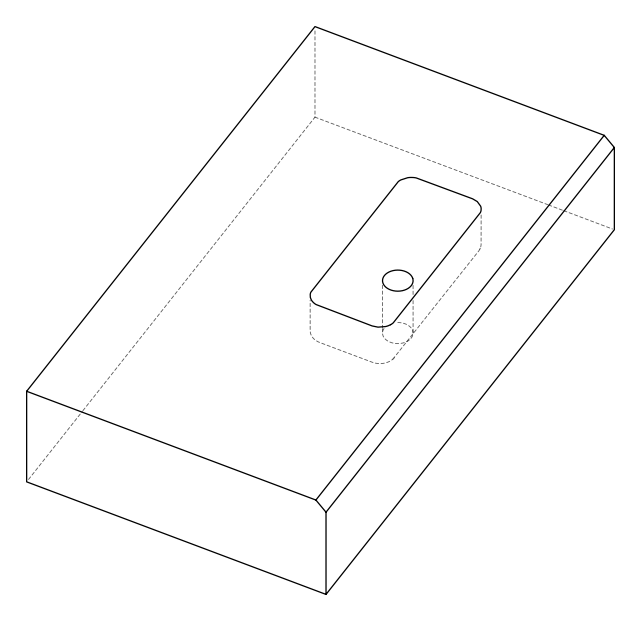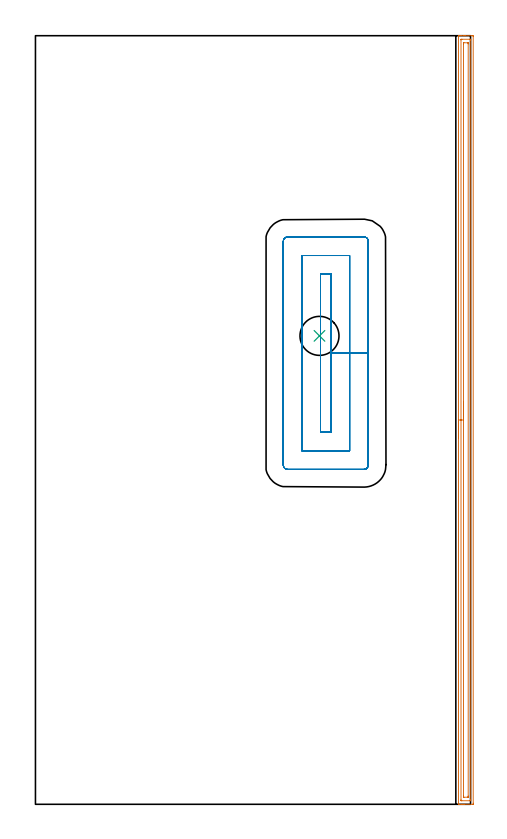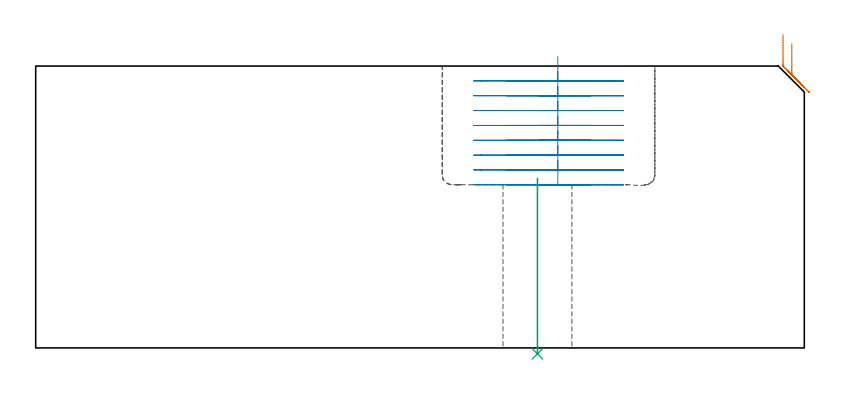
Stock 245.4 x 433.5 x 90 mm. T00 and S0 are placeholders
(PLAN: 3 operations, 2 tool changes, 25.3 min)
(1 AREA_MILL | FG_CHAMFER_SURFACE | UGT0205_001 | 10.63 min | 14934 mm3)
(2 MILL_RECTANGULAR_POCKET | POCKET_RECTANGULAR_STRAIGHT | UGT0201_095 | Follow Part, ap 5, ae 75% | 14.43 min | 382831 mm3)
(3 INDEXABLE_INSERT_DRILL_THROUGH_HOLE_FROM_SOLID | STEP1HOLE | NXT0302_015 | 0.23 min | 19831 mm3)
(TOOL UGT0205_001 | Chamfer Mill 20 x 3 x 45 deg. | D20 FL50 Z2)
(TOOL UGT0201_095 | End mill 20 mm | D20 R3 FL38 Z4)
(TOOL NXT0302_015 | Index. Insert Drill 22mm [880-D2200L25-03] | D22 PA176 FL66 Z2)
(OP 1 AREA_MILL)
G17 G21 G94 G90
T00 M6
G54
G17 G0 G90 X238.6 Y206.75 S1061 M3
G43 Z100. H0
G94 G1 Y206.788 Z99.128 F250.
Y206.902 Z98.264
Y207.091 Z97.412
Y207.353 Z96.58
Y207.687 Z95.774
Y208.09 Z95.
Y208.559 Z94.264
Y209.09 Z93.572
Y209.679 Z92.929
Y210.322 Z92.34
Y211.014 Z91.808
Y211.75 Z91.34
Y212.524 Z90.937
Y213.33 Z90.603
Y214.162 Z90.341
Y215.014 Z90.152
Y215.878 Z90.038
Y216.75 Z90.
Y433.332
X238.603 Y433.49 Z89.988
X238.651 Y433.493 Z89.941
X239.041 Y433.5 Z89.558
X239.405 Z89.194
X240.077 Z88.518
X241.304 Z87.293
X241.859 Z86.735
X242.472 Z86.123
X246.314 Z82.283
X246.594 Y433.498 Z82.003
X246.892 Y433.49 Z81.706
X246.899 Y433.192 Z81.699
X246.9 Y0.615 Z81.7
X246.898 Y0.003 Z81.699
X246.897 Y0.002 Z81.7
X246.893 Y0. Z81.704
X241.859 Z86.735
X241.304 Z87.293
X240.968 Z87.628
X240.413 Z88.184
X240.077 Z88.518
X239.041 Z89.558
X238.651 Y0.007 Z89.941
X238.603 Y0.01 Z89.988
X238.6 Y0.168 Z90.
Y216.75
X240.014 Z88.586
Y431.162
X240.016 Y431.225 Z88.584
X240.021 Y431.349 Z88.579
X240.033 Y431.491 Z88.567
X240.077 Y431.493 Z88.523
X240.568 Y431.499 Z88.032
X245.024 Z83.576
X245.423 Y431.493 Z83.177
X245.474 Y431.49 Z83.126
X245.482 Y431.287 Z83.118
X245.485 Y431.162 Z83.115
X245.486 Y431.099 Z83.114
Y2.339
X245.484 Y2.276 Z83.116
X245.479 Y2.151 Z83.121
X245.467 Y2.009 Z83.133
X245.423 Y2.007 Z83.177
X244.932 Y2.001 Z83.668
X240.476 Z88.124
X240.077 Y2.007 Z88.523
X240.027 Y2.01 Z88.573
X240.018 Y2.213 Z88.582
X240.015 Y2.338 Z88.585
X240.014 Y2.401 Z88.586
Y216.75
X241.428 Z87.172
X241.429 Y428.851 Z87.171
X241.43 Y429.313 Z87.17
X241.432 Y429.42 Z87.168
X241.435 Y429.472 Z87.165
X241.438 Y429.49 Z87.162
X241.486 Y429.493 Z87.114
X241.673 Y429.499 Z86.927
X243.828 Z84.772
X243.952 Y429.496 Z84.648
X244.051 Y429.49 Z84.549
X244.066 Y429.486 Z84.534
X244.068 Y429.48 Z84.532
X244.07 Y429.456 Z84.53
X244.071 Y429.313 Z84.529
X244.072 Y428.881 Z84.528
X244.071 Y4.649 Z84.529
X244.07 Y4.187 Z84.53
X244.068 Y4.08 Z84.532
X244.065 Y4.028 Z84.535
X244.063 Y4.01 Z84.537
X244.015 Y4.007 Z84.585
X243.827 Y4.001 Z84.773
X241.672 Z86.928
X241.548 Y4.004 Z87.052
X241.449 Y4.01 Z87.151
X241.434 Y4.014 Z87.166
X241.432 Y4.02 Z87.168
X241.43 Y4.044 Z87.17
X241.429 Y4.187 Z87.171
Y4.619 Z87.172
X241.428 Y216.75
Y217.622 Z87.21
Y218.487 Z87.323
Y219.338 Z87.512
Y220.17 Z87.775
Y220.976 Z88.108
Y221.75 Z88.511
Y222.486 Z88.98
Y223.178 Z89.511
Y223.821 Z90.1
Y224.41 Z90.744
Y224.942 Z91.436
Y225.41 Z92.172
Y225.813 Z92.945
Y226.147 Z93.751
Y226.409 Z94.583
Y226.598 Z95.435
Y226.712 Z96.3
Y226.75 Z97.172
G0 Z100.
M5
M2
(OP 2 MILL_RECTANGULAR_POCKET)
G17 G21 G94 G90
T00 M6
G54
G17 G0 G90 X166.7 Y225.573 S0 M3
G43 Z100. H0
Z93.
G94 G1 Y254.45 Z85.262 F250.
Y299. F500.
X160.8
Y209.9
X166.7
Y254.45
X177.2
Y309.5
X150.3
Y199.4
X177.2
Y254.45
X187.7
Y317.6
G3 X185.3 Y320. R2.4
G1 X142.2
G3 X139.8 Y317.6 R2.4
G1 Y191.3
G3 X142.2 Y188.9 R2.4
G1 X185.3
G3 X187.7 Y191.3 R2.4
G1 Y254.45
Y255.45
G0 X166.7 Y225.573 Z88.262
G1 Y254.45 Z80.525 F250.
Y299. F500.
X160.8
Y209.9
X166.7
Y254.45
X177.2
Y309.5
X150.3
Y199.4
X177.2
Y254.45
X187.7
Y317.6
G3 X185.3 Y320. R2.4
G1 X142.2
G3 X139.8 Y317.6 R2.4
G1 Y191.3
G3 X142.2 Y188.9 R2.4
G1 X185.3
G3 X187.7 Y191.3 R2.4
G1 Y254.45
Y255.45
G0 X166.7 Y225.573 Z83.525
G1 Y254.45 Z75.787 F250.
Y299. F500.
X160.8
Y209.9
X166.7
Y254.45
X177.2
Y309.5
X150.3
Y199.4
X177.2
Y254.45
X187.7
Y317.6
G3 X185.3 Y320. R2.4
G1 X142.2
G3 X139.8 Y317.6 R2.4
G1 Y191.3
G3 X142.2 Y188.9 R2.4
G1 X185.3
G3 X187.7 Y191.3 R2.4
G1 Y254.45
Y255.45
G0 X166.7 Y225.573 Z78.787
G1 Y254.45 Z71.05 F250.
Y299. F500.
X160.8
Y209.9
X166.7
Y254.45
X177.2
Y309.5
X150.3
Y199.4
X177.2
Y254.45
X187.7
Y317.6
G3 X185.3 Y320. R2.4
G1 X142.2
G3 X139.8 Y317.6 R2.4
G1 Y191.3
G3 X142.2 Y188.9 R2.4
G1 X185.3
G3 X187.7 Y191.3 R2.4
G1 Y254.45
Y255.45
G0 X166.7 Y225.573 Z74.05
G1 Y254.45 Z66.312 F250.
Y299. F500.
X160.8
Y209.9
X166.7
Y254.45
X177.2
Y309.5
X150.3
Y199.4
X177.2
Y254.45
X187.7
Y317.6
G3 X185.3 Y320. R2.4
G1 X142.2
G3 X139.8 Y317.6 R2.4
G1 Y191.3
G3 X142.2 Y188.9 R2.4
G1 X185.3
G3 X187.7 Y191.3 R2.4
G1 Y254.45
Y255.45
G0 X166.7 Y225.573 Z69.312
G1 Y254.45 Z61.575 F250.
Y299. F500.
X160.8
Y209.9
X166.7
Y254.45
X177.2
Y309.5
X150.3
Y199.4
X177.2
Y254.45
X187.7
Y317.6
G3 X185.3 Y320. R2.4
G1 X142.2
G3 X139.8 Y317.6 R2.4
G1 Y191.3
G3 X142.2 Y188.9 R2.4
G1 X185.3
G3 X187.7 Y191.3 R2.4
G1 Y254.45
Y255.45
G0 X166.7 Y225.573 Z64.575
G1 Y254.45 Z56.837 F250.
Y299. F500.
X160.8
Y209.9
X166.7
Y254.45
X177.2
Y309.5
X150.3
Y199.4
X177.2
Y254.45
X187.7
Y317.6
G3 X185.3 Y320. R2.4
G1 X142.2
G3 X139.8 Y317.6 R2.4
G1 Y191.3
G3 X142.2 Y188.9 R2.4
G1 X185.3
G3 X187.7 Y191.3 R2.4
G1 Y254.45
Y255.45
G0 X166.7 Y225.573 Z59.837
G1 Y254.45 Z52.1 F250.
Y299. F500.
X160.8
Y209.9
X166.7
Y254.45
X177.2
Y309.5
X150.3
Y199.4
X177.2
Y254.45
X187.7
Y317.6
G3 X185.3 Y320. R2.4
G1 X142.2
G3 X139.8 Y317.6 R2.4
G1 Y191.3
G3 X142.2 Y188.9 R2.4
G1 X185.3
G3 X187.7 Y191.3 R2.4
G1 Y254.45
Y255.45
G0 Z100.
M5
M2
(OP 3 INDEXABLE_INSERT_DRILL_THROUGH_HOLE_FROM_SOLID)
G17 G21 G94 G90
T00 M6
G54
G17 G0 G90 X160.2 Y264.2 S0 M3
G43 Z100. H1
G94 G81 G98 Z-1.884 F250. R54.1
G80
M5
M2
